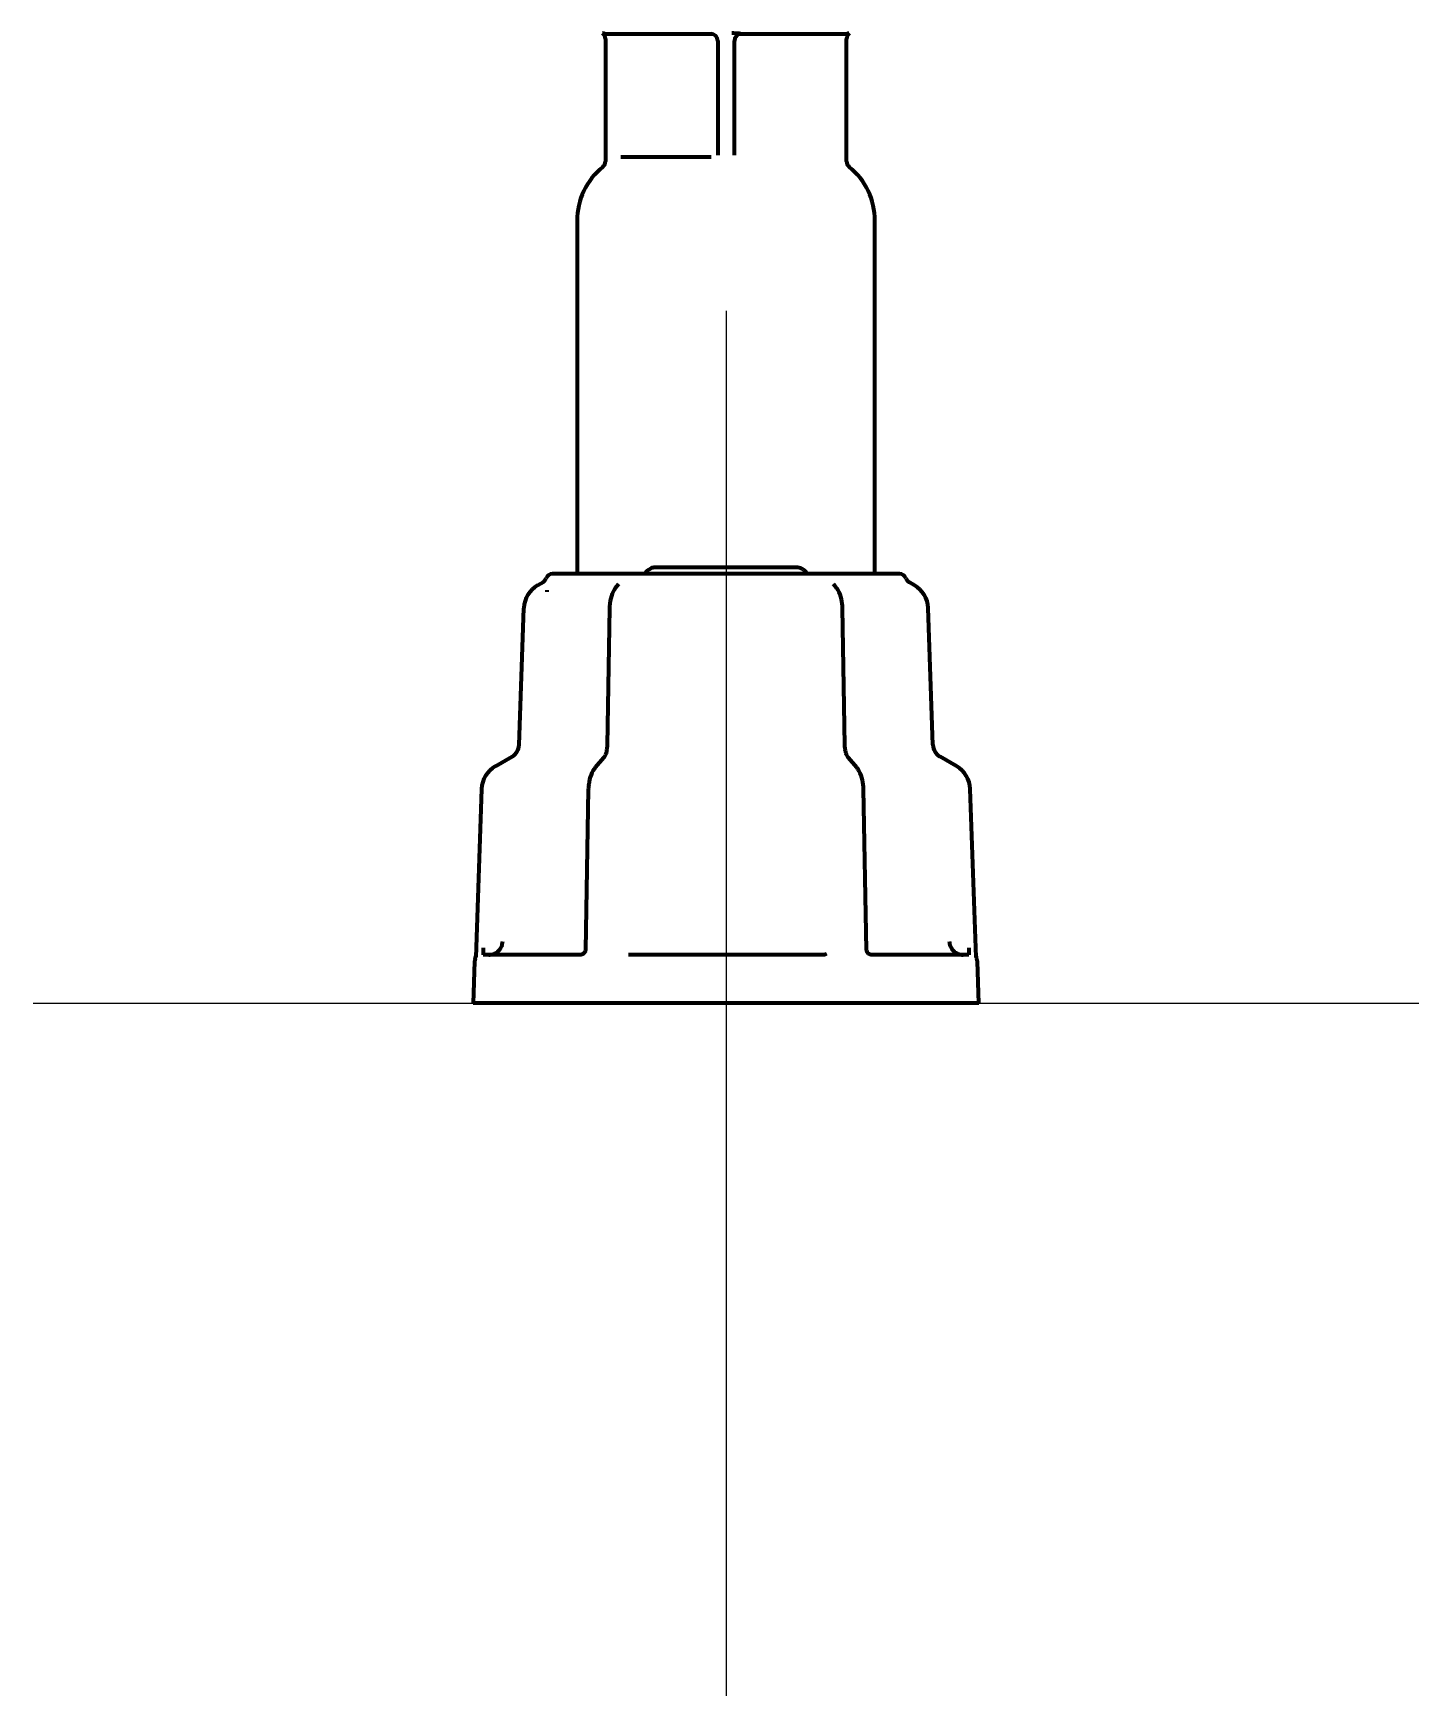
# Model space of a CAD drawing. Header units: inches. Extents: x -3055 to 7244, y 299 to 5591.
# Drawn here: x 3028 to 3128, y 4160.8 to 4280.8 of the extents above; entities that cross this region are included whole.
import ezdxf

# ---------------------------------------------------------------- set-up
doc = ezdxf.new("R2010")
doc.units = ezdxf.units.IN

# ---------------------------------------------------------------- blocks, each defined once
blk = doc.blocks.new('A$C773D0E90')
at = {"color": 4}
for p, q in [((0, 50), (0, -50)), ((-50, 0), (50, 0))]:
    blk.add_line(p, q, dxfattribs=at)

msp = doc.modelspace()

# ---------------------------------------------------------------- linework, layer by layer
at = {"linetype": 'Continuous', "lineweight": 70}
for p, q in [((3069.28, 4280.81), (3076.96, 4280.81)), ((3079.07, 4280.81), (3086.75, 4280.81)), ((3069.32, 4280.44), (3069.32, 4271.6)), ((3069.33, 4280.44), (3069.33, 4271.6)), ((3077.42, 4280.31), (3077.42, 4272.04)), ((3078.62, 4272.04), (3078.62, 4280.31)), ((3086.71, 4271.6), (3086.71, 4280.44)), ((3086.72, 4271.6), (3086.72, 4280.44)), ((3070.43, 4271.93), (3076.95, 4271.93)), ((3067.27, 4267.31), (3067.27, 4241.81)), ((3088.77, 4241.81), (3088.77, 4267.31)), ((3073.02, 4242.31), (3083.02, 4242.31)), ((3064.43, 4241), (3064.86, 4241.25)), ((3090.54, 4241.81), (3065.5, 4241.81)), ((3070.25, 4241.06), (3070.11, 4240.9)), ((3085.93, 4240.9), (3085.78, 4241.07)), ((3091.61, 4241), (3091.18, 4241.25)), ((3063.09, 4229.46), (3063.43, 4239.34)), ((3069.61, 4239.33), (3069.44, 4229.45)), ((3086.6, 4229.45), (3086.43, 4239.33)), ((3092.95, 4229.46), (3092.61, 4239.34)), ((3061.38, 4227.94), (3062.59, 4228.63)), ((3069.18, 4228.53), (3068.58, 4227.83)), ((3087.46, 4227.83), (3086.85, 4228.53)), ((3094.65, 4227.94), (3093.45, 4228.63)), ((3060.38, 4226.27), (3059.96, 4214.14)), ((3068.08, 4226.26), (3067.88, 4214.67)), ((3088.15, 4214.67), (3087.95, 4226.26)), ((3096.08, 4214.14), (3095.65, 4226.27)), ((3059.87, 4213.83), (3059.77, 4210.81)), ((3067.52, 4214.31), (3060.49, 4214.31)), ((3085.05, 4214.31), (3070.98, 4214.31)), ((3095.55, 4214.31), (3088.52, 4214.31)), ((3096.27, 4210.81), (3096.16, 4213.83)), ((3078.02, 4210.81), (3059.77, 4210.81)), ((3096.27, 4210.81), (3078.02, 4210.81))]:
    msp.add_line(p, q, dxfattribs=at)
for centre, radius, start, end in [((3068.82, 4280.44), 0.5, 0, 55.1501), ((3076.92, 4280.31), 0.5, 0, 90), ((3079.12, 4280.31), 0.5, 90, 180), ((3087.22, 4280.44), 0.5, 124.8499, 180), ((3072.27, 4267.31), 5, 128.8492, 180), ((3068.82, 4271.6), 0.5, 308.8492, 0), ((3087.22, 4271.6), 0.5, 180, 231.1508), ((3083.77, 4267.31), 5, 0, 51.1508), ((3065.43, 4239.27), 2, 120, 178), ((3065.5, 4241.31), 0.5, 90, 159.9977), ((3090.54, 4241.31), 0.5, 20.0285, 90), ((3090.61, 4239.27), 2, 2, 60), ((3062.09, 4229.5), 1, 300, 358), ((3093.95, 4229.5), 1, 182, 240), ((3062.38, 4226.2), 2, 120, 178), ((3093.65, 4226.2), 2, 2, 60), ((3060.37, 4213.81), 0.5, 155.7765, 178), ((3095.66, 4213.81), 0.5, 2, 24.2309)]:
    msp.add_arc(centre, radius, start, end, dxfattribs=at)
for centre, major_axis, start_param, end_param in [((3064.56, 4241.65), (-0.25, 0.433), 3.141596, 3.844093), ((3091.48, 4241.65), (0.25, 0.433), 2.439074, 3.141589), ((3059.46, 4214.23), (0.5, -0.017), 5.892831, 6.302148), ((3096.57, 4214.23), (-0.5, -0.017), 6.264225, 6.673758)]:
    msp.add_ellipse(centre, major_axis=major_axis, ratio=1, start_param=start_param, end_param=end_param, dxfattribs=at)
for points, knots in [([(3069.28, 4280.81), (3069.27, 4280.81), (3069.27, 4280.81), (3069.25, 4280.81), (3069.25, 4280.82), (3069.23, 4280.82), (3069.22, 4280.82), (3069.2, 4280.82), (3069.19, 4280.83), (3069.17, 4280.83), (3069.17, 4280.83), (3069.15, 4280.84), (3069.14, 4280.84), (3069.12, 4280.85), (3069.12, 4280.85), (3069.11, 4280.85)], [0, 0, 0, 0, 0.0625, 0.0625, 0.125, 0.125, 0.25, 0.25, 0.375, 0.375, 0.5, 0.5, 0.75, 0.75, 1, 1, 1, 1]), ([(3079.07, 4280.81), (3079.06, 4280.81), (3079.05, 4280.81), (3079.03, 4280.81), (3079.01, 4280.82), (3078.98, 4280.82), (3078.95, 4280.82), (3078.9, 4280.82), (3078.87, 4280.83), (3078.82, 4280.83), (3078.79, 4280.83), (3078.74, 4280.84), (3078.71, 4280.84), (3078.66, 4280.84), (3078.63, 4280.84), (3078.55, 4280.85), (3078.49, 4280.85), (3078.44, 4280.85)], [0, 0, 0, 0, 0.0625, 0.0625, 0.125, 0.125, 0.25, 0.25, 0.375, 0.375, 0.5, 0.5, 0.625, 0.625, 0.75, 0.75, 1, 1, 1, 1]), ([(3086.92, 4280.85), (3086.92, 4280.85), (3086.92, 4280.85), (3086.9, 4280.84), (3086.89, 4280.84), (3086.87, 4280.83), (3086.86, 4280.83), (3086.85, 4280.83), (3086.84, 4280.82), (3086.82, 4280.82), (3086.81, 4280.82), (3086.79, 4280.82), (3086.78, 4280.81), (3086.77, 4280.81), (3086.76, 4280.81), (3086.75, 4280.81)], [0, 0, 0, 0, 0.25, 0.25, 0.5, 0.5, 0.625, 0.625, 0.75, 0.75, 0.875, 0.875, 0.9375, 0.9375, 1, 1, 1, 1]), ([(3072.15, 4241.82), (3072.16, 4241.83), (3072.17, 4241.84), (3072.19, 4241.87), (3072.2, 4241.88), (3072.24, 4241.95), (3072.29, 4242), (3072.35, 4242.05), (3072.36, 4242.06), (3072.38, 4242.09), (3072.4, 4242.1), (3072.43, 4242.13), (3072.46, 4242.14), (3072.54, 4242.19), (3072.6, 4242.22), (3072.68, 4242.26), (3072.71, 4242.27), (3072.77, 4242.28), (3072.8, 4242.29), (3072.89, 4242.31), (3072.96, 4242.31), (3073.02, 4242.31)], [0, 0, 0, 0, 0.039429, 0.039429, 0.085171, 0.085171, 0.268137, 0.268137, 0.313878, 0.313878, 0.359619, 0.359619, 0.451102, 0.451102, 0.634068, 0.634068, 0.725551, 0.725551, 0.817034, 0.817034, 1, 1, 1, 1]), ([(3083.02, 4242.31), (3083.08, 4242.31), (3083.14, 4242.31), (3083.26, 4242.28), (3083.32, 4242.27), (3083.4, 4242.24), (3083.41, 4242.23), (3083.44, 4242.22), (3083.45, 4242.21), (3083.5, 4242.19), (3083.52, 4242.18), (3083.6, 4242.13), (3083.65, 4242.09), (3083.72, 4242.02), (3083.75, 4242), (3083.79, 4241.95), (3083.81, 4241.92), (3083.85, 4241.87), (3083.86, 4241.85), (3083.88, 4241.82)], [0, 0, 0, 0, 0.183356, 0.183356, 0.366712, 0.366712, 0.412551, 0.412551, 0.45839, 0.45839, 0.550068, 0.550068, 0.733423, 0.733423, 0.825101, 0.825101, 0.916779, 0.916779, 1, 1, 1, 1]), ([(3070.11, 4240.9), (3069.98, 4240.74), (3069.77, 4240.39), (3069.64, 4239.81), (3069.61, 4239.45), (3069.61, 4239.33)], [0, 0, 0, 0, 0.38864, 0.808212, 1, 1, 1, 1]), ([(3086.43, 4239.33), (3086.42, 4239.56), (3086.37, 4240.02), (3086.18, 4240.56), (3086, 4240.81), (3085.93, 4240.9)], [0, 0, 0, 0, 0.367562, 0.786887, 1, 1, 1, 1]), ([(3069.44, 4229.45), (3069.43, 4229.32), (3069.41, 4229.07), (3069.32, 4228.75), (3069.23, 4228.59), (3069.19, 4228.54), (3069.18, 4228.53)], [0, 0, 0, 0, 0.311118, 0.632555, 0.89109, 1, 1, 1, 1]), ([(3086.85, 4228.53), (3086.82, 4228.56), (3086.77, 4228.65), (3086.67, 4228.9), (3086.61, 4229.18), (3086.6, 4229.38), (3086.6, 4229.45)], [0, 0, 0, 0, 0.25742, 0.520679, 0.814892, 1, 1, 1, 1]), ([(3068.58, 4227.83), (3068.46, 4227.68), (3068.25, 4227.32), (3068.11, 4226.75), (3068.09, 4226.38), (3068.08, 4226.26)], [0, 0, 0, 0, 0.38864, 0.808212, 1, 1, 1, 1]), ([(3087.95, 4226.26), (3087.95, 4226.5), (3087.89, 4226.96), (3087.7, 4227.49), (3087.52, 4227.75), (3087.46, 4227.83)], [0, 0, 0, 0, 0.367562, 0.786887, 1, 1, 1, 1]), ([(3060.49, 4214.81), (3060.49, 4214.78), (3060.49, 4214.75), (3060.49, 4214.68), (3060.49, 4214.65), (3060.49, 4214.59), (3060.49, 4214.56), (3060.49, 4214.51), (3060.49, 4214.48), (3060.49, 4214.44), (3060.49, 4214.42), (3060.49, 4214.38), (3060.49, 4214.36), (3060.49, 4214.34), (3060.49, 4214.33), (3060.49, 4214.32), (3060.49, 4214.31), (3060.49, 4214.31)], [0, 0, 0, 0, 0.126169, 0.126169, 0.252337, 0.252337, 0.378506, 0.378506, 0.504674, 0.504674, 0.630843, 0.630843, 0.757011, 0.757011, 0.88318, 0.88318, 1, 1, 1, 1]), ([(3060.9, 4214.31), (3060.94, 4214.31), (3060.97, 4214.31), (3061.03, 4214.32), (3061.06, 4214.33), (3061.16, 4214.34), (3061.22, 4214.36), (3061.31, 4214.4), (3061.34, 4214.41), (3061.39, 4214.44), (3061.42, 4214.46), (3061.5, 4214.51), (3061.55, 4214.55), (3061.64, 4214.64), (3061.69, 4214.69), (3061.73, 4214.75), (3061.74, 4214.77), (3061.76, 4214.79), (3061.78, 4214.83), (3061.82, 4214.91), (3061.84, 4214.96), (3061.86, 4215.01), (3061.86, 4215.03), (3061.87, 4215.06), (3061.87, 4215.07), (3061.89, 4215.15), (3061.9, 4215.21), (3061.9, 4215.28)], [0, 0, 0, 0, 0.0625, 0.0625, 0.125, 0.125, 0.25, 0.25, 0.3125, 0.3125, 0.375, 0.375, 0.5, 0.5, 0.625, 0.625, 0.65625, 0.65625, 0.6875, 0.75, 0.8125, 0.8125, 0.84375, 0.84375, 0.875, 0.875, 1, 1, 1, 1]), ([(3067.88, 4214.67), (3067.88, 4214.64), (3067.87, 4214.56), (3067.77, 4214.41), (3067.63, 4214.32), (3067.52, 4214.31), (3067.49, 4214.32), (3067.49, 4214.32), (3067.49, 4214.32)], [0, 0, 0, 0, 0.19099, 0.443275, 0.682138, 0.862007, 0.961608, 1, 1, 1, 1]), ([(3088.52, 4214.31), (3088.52, 4214.31), (3088.5, 4214.31), (3088.42, 4214.32), (3088.3, 4214.38), (3088.19, 4214.51), (3088.16, 4214.63), (3088.16, 4214.66), (3088.16, 4214.67)], [0, 0, 0, 0, 0.042942, 0.202075, 0.419814, 0.707844, 0.946963, 1, 1, 1, 1]), ([(3094.13, 4215.28), (3094.14, 4215.21), (3094.14, 4215.15), (3094.17, 4215.06), (3094.17, 4215.03), (3094.19, 4214.98), (3094.2, 4214.97), (3094.21, 4214.94), (3094.21, 4214.92), (3094.25, 4214.85), (3094.28, 4214.79), (3094.32, 4214.73), (3094.33, 4214.71), (3094.35, 4214.69), (3094.36, 4214.68), (3094.39, 4214.64), (3094.42, 4214.62), (3094.48, 4214.55), (3094.53, 4214.51), (3094.6, 4214.47), (3094.62, 4214.46), (3094.64, 4214.44), (3094.68, 4214.42), (3094.76, 4214.38), (3094.82, 4214.36), (3094.86, 4214.35), (3094.88, 4214.35), (3094.91, 4214.34), (3094.93, 4214.33), (3095, 4214.32), (3095.07, 4214.31), (3095.13, 4214.31)], [0, 0, 0, 0, 0.125, 0.125, 0.1875, 0.1875, 0.21875, 0.21875, 0.25, 0.25, 0.375, 0.375, 0.40625, 0.40625, 0.4375, 0.4375, 0.5, 0.5, 0.625, 0.625, 0.65625, 0.65625, 0.6875, 0.75, 0.8125, 0.8125, 0.84375, 0.84375, 0.875, 0.875, 1, 1, 1, 1]), ([(3095.55, 4214.81), (3095.55, 4214.78), (3095.55, 4214.75), (3095.55, 4214.68), (3095.55, 4214.65), (3095.55, 4214.59), (3095.55, 4214.56), (3095.55, 4214.51), (3095.55, 4214.48), (3095.55, 4214.44), (3095.55, 4214.42), (3095.55, 4214.38), (3095.55, 4214.36), (3095.55, 4214.34), (3095.55, 4214.33), (3095.55, 4214.32), (3095.55, 4214.31), (3095.55, 4214.31)], [0, 0, 0, 0, 0.126112, 0.126112, 0.252224, 0.252224, 0.378336, 0.378336, 0.504447, 0.504447, 0.630559, 0.630559, 0.756671, 0.756671, 0.882783, 0.882783, 1, 1, 1, 1]), ([(3085.28, 4214.39), (3085.25, 4214.36), (3085.21, 4214.35), (3085.13, 4214.32), (3085.09, 4214.31), (3085.05, 4214.31)], [0, 0, 0, 0, 0.5, 0.5, 1, 1, 1, 1])]:
    msp.add_open_spline(points, degree=3, knots=knots, dxfattribs=at)
msp.add_open_spline([(3065.12, 4240.51), (3065.12, 4240.56), (3065.12, 4240.6), (3065.12, 4240.64)], degree=3, dxfattribs=at)

# ---------------------------------------------------------------- block references
msp.add_blockref('A$C773D0E90', (3078.02, 4210.81))

doc.saveas('drawing.dxf')
